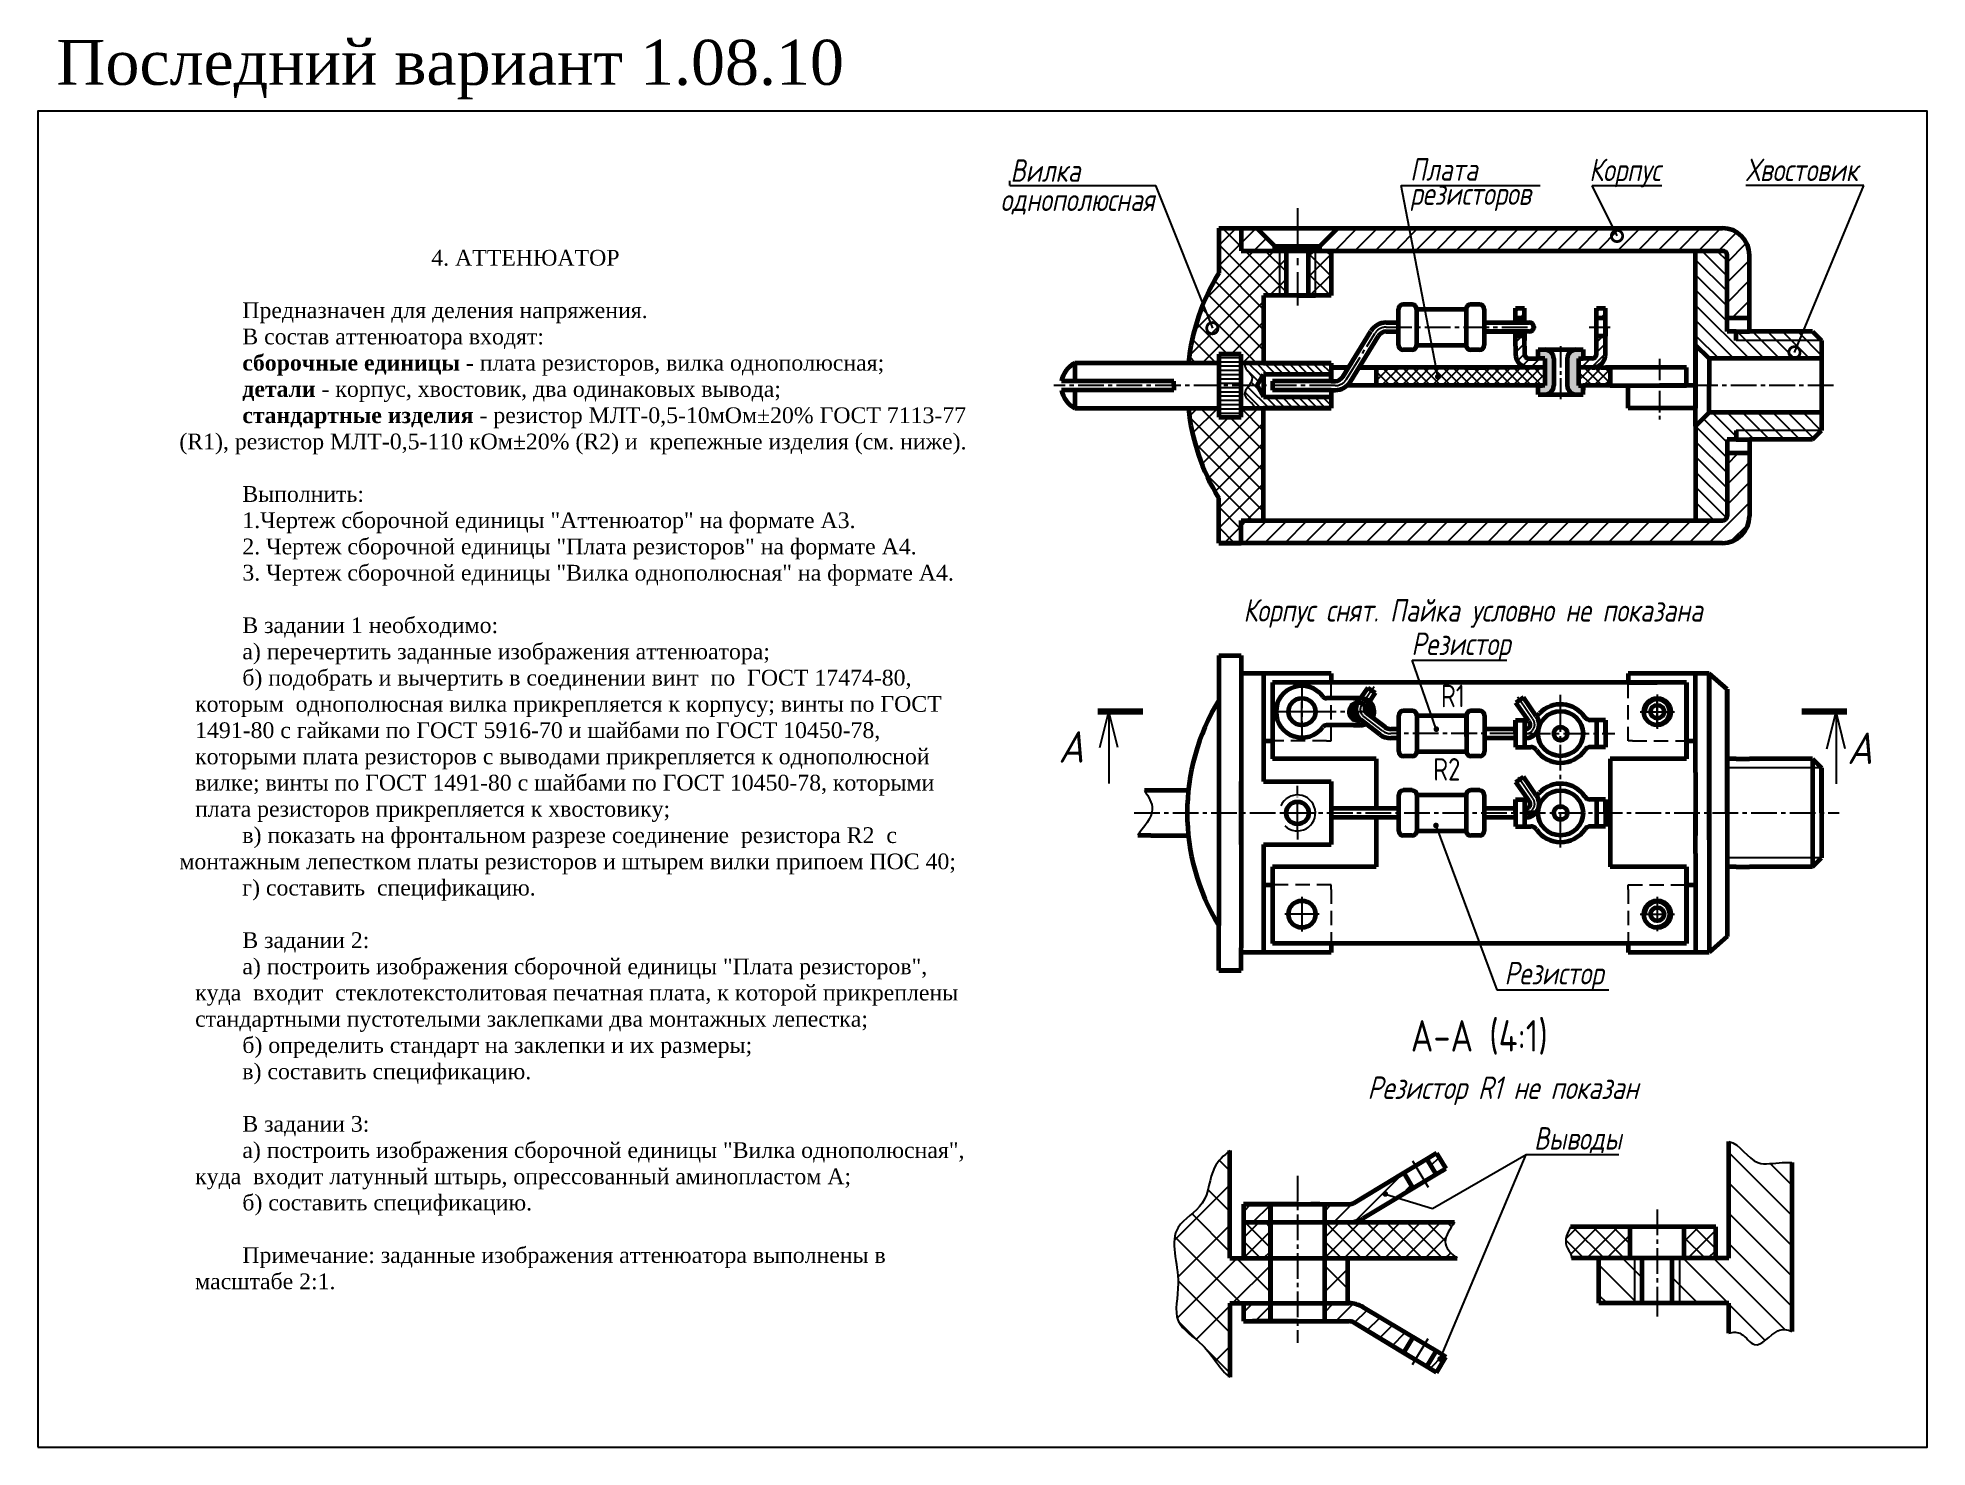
# Model space of a CAD drawing. Header units: millimetres. Extents: x 0 to 420, y 0 to 313.
import ezdxf

# ---------------------------------------------------------------- set-up
doc = ezdxf.new("R2010")
doc.units = ezdxf.units.MM
doc.header["$LTSCALE"] = 0.5
for name, pattern in [('ACAD_ISO10W100', [18, 12, -3, 0, -3]), ('CENTER2', [28.575, 19.05, -3.175, 3.175, -3.175]), ('DASHDOT', [1, 0.5, -0.25, 0, -0.25]), ('штриховая2', [9.525, 6.35, -3.175])]:
    doc.linetypes.add(name, pattern=pattern)
doc.layers.get('0').update_dxf_attribs({"linetype": 'CONTINUOUS', "lineweight": 60})
doc.styles.add('ESKD', font='wwcade.shx', dxfattribs={"width": 0.8, "oblique": 15})
doc.styles.get("Standard").update_dxf_attribs({"font": 'isocpeui.ttf', "width": 0.8})
doc.styles.add('стиль1', font='times.ttf')
doc.dimstyles.new('ESKD_standart', dxfattribs={"dimtxt": 5, "dimasz": 5, "dimexe": 2, "dimexo": 0, "dimgap": 1, "dimtad": 1, "dimtoh": 1, "dimdec": 0, "dimzin": 1, "dimdsep": 46, "dimtxsty": 'Standard', "dimcen": 3, "dimdle": 1.25, "dimadec": 0, "dimazin": 0, "dimtfac": 1, "dimtdec": 0, "dimtmove": 0, "dimatfit": 3, "dimldrblk": 'DOT', "dimfxl": 1, "dimtvp": 1.5, "dimtolj": 1, "dimtzin": 1, "dimarcsym": 0})
pattern_1 = [(45, (-16.3486, -142.184), (-2.245064, 2.245064), [])]
pattern_2 = [(45, (-4.5396, -4.3903), (-2.245064, 2.245064), [])]
pattern_3 = [(45, (-4, 8), (-2.245064, 2.245064), []), (135, (-4, 8), (-2.245064, -2.245064), [])]

# ---------------------------------------------------------------- blocks, each defined once
blk = doc.blocks.new('_DotSmall')
at = {"color": 0, "linetype": 'ByBlock', "const_width": 0.5}
blk.add_lwpolyline([(-0.0625, 0, 1), (0.0625, 0, 1)], format="xyb", close=True, dxfattribs=at)

msp = doc.modelspace()

# ---------------------------------------------------------------- hatches: boundary and pattern name
at = {"lineweight": -3}
h = msp.add_hatch(dxfattribs=at)
h.set_pattern_fill('ANSI37', style=0)
h.set_pattern_definition([(45, (-4.5396, -4.3903), (-2.245064, 2.245064), []), (135, (-4.5396, -4.3903), (-2.245064, -2.245064), [])])
h.paths.add_polyline_path([(276, 266), (267.5, 266), (267.5, 271), (262.5, 271), (262.5, 261, 0.048475), (258.46, 252.61), (261.01, 249.07, -0.932366), (261.22, 248.48, -1.072541), (261.01, 249.07), (258.46, 252.61, 0.062136), (255.76, 241), (262.5, 241), (262.5, 243), (267.5, 243), (267.5, 241), (272.5, 241), (272.5, 256), (276, 256)])
h.paths.add_polyline_path([(287.5, 266), (284, 266), (284, 256), (287.5, 256)])
h.paths.add_polyline_path([(284, 266), (282.5, 266), (282.5, 256), (284, 256)])
h.paths.add_polyline_path([(277.5, 266), (276, 266), (276, 256), (277.5, 256)])
h.paths.add_polyline_path([(272.5, 230), (272.5, 231), (267.5, 231), (267.5, 229), (262.5, 229), (262.5, 231), (255.76, 231, 0.110945), (262.5, 211), (262.5, 201), (267.5, 201), (267.5, 206), (272.5, 206)])
h = msp.add_hatch(dxfattribs=at)
h.set_pattern_fill('ANSI31', style=0)
h.set_pattern_definition(pattern_2)
h.paths.add_polyline_path([(374.5, 271), (350.2, 271), (350.91, 269.55, -1), (351.19, 268.99, -1), (350.91, 269.55), (350.2, 271), (288.99, 271), (285, 267), (285, 266), (287.5, 266), (374.5, 266, -0.414214), (375.5, 265), (375.5, 251), (380.5, 251), (380.5, 265, 0.414214)])
h.paths.add_polyline_path([(380.5, 207), (380.5, 221), (375.5, 221), (375.5, 207, -0.414214), (374.5, 206), (267.5, 206), (267.5, 201), (374.5, 201, 0.414214)])
h = msp.add_hatch(dxfattribs=at)
h.set_pattern_fill('ANSI31', style=0)
h.set_pattern_definition(pattern_2)
h.paths.add_polyline_path([(271, 271), (267.5, 271), (267.5, 266), (275, 266), (275, 267)])
h = msp.add_hatch(dxfattribs=at)
h.set_pattern_fill('ANSI31', scale=0.75, angle=90, style=0)
h.set_pattern_definition([(135, (167.5, 7), (-1.683798, -1.683798), [])])
h.paths.add_polyline_path([(375.5, 265, 0.414214), (374.5, 266), (368.5, 266), (368.5, 245), (371.5, 242), (396.5, 242), (396.5, 246), (377.5, 246), (377.5, 248), (375.5, 248)])
h.paths.add_polyline_path([(394.5, 248), (380.5, 248), (377.5, 248), (377.5, 246), (396.5, 246)], flags=17)
h.paths.add_polyline_path([(375.5, 224), (377.5, 224), (377.5, 226), (396.5, 226), (396.5, 230), (371.5, 230), (368.5, 227), (368.5, 206), (374.5, 206, 0.414214), (375.5, 207)])
h.paths.add_polyline_path([(396.5, 226), (377.5, 226), (377.5, 224), (380.5, 224), (394.5, 224)])
h = msp.add_hatch(dxfattribs=at)
h.set_pattern_fill('ANSI31', scale=0.5, style=0)
h.set_pattern_definition([(45, (-4.5396, -4.3903), (-1.122532, 1.122532), [])])
h.paths.add_polyline_path([(335, 242), (333.5, 242), (331.5, 242, -0.414214), (330.5, 243), (330.5, 244.74), (330.5, 247), (328.5, 247), (328.5, 244.74), (328.5, 243, 0.414214), (331.5, 240), (335, 240)])
h.paths.add_polyline_path([(330.5, 253.25), (328.5, 253.25), (328.5, 251), (330.5, 251)])
h.paths.add_polyline_path([(348.5, 253.25), (346.5, 253.25), (346.5, 251), (348.5, 251)])
h.paths.add_polyline_path([(348.5, 243), (348.5, 244.74), (348.5, 247), (346.5, 247), (346.5, 244.74), (346.5, 243, -0.414214), (345.5, 242), (343.5, 242), (342.5, 242), (342.5, 240), (345.5, 240, 0.414214)])
h = msp.add_hatch(color=7)
h.paths.add_polyline_path([(342.5, 242), (343.5, 242), (343.5, 244), (342, 244, 0.414214), (340, 242), (340, 236, 0.414214), (342, 234), (343.5, 234), (343.5, 236), (342.5, 236)])
h.paths.add_polyline_path([(337, 242, 0.414214), (335, 244), (333.5, 244), (333.5, 242), (335, 242), (335, 236), (333.5, 236), (333.5, 234), (335, 234, 0.414214), (337, 236)])
h = msp.add_hatch(dxfattribs=at)
h.set_pattern_fill('LINE', scale=0.3, angle=180, style=0)
h.set_pattern_definition([(180, (167.5, 7), (-1e-16, -0.9525), [])])
h.paths.add_polyline_path([(267.5, 243), (262.5, 243), (262.5, 236), (267.5, 236)])
h.paths.add_polyline_path([(267.5, 236), (262.5, 236), (262.5, 229), (267.5, 229)])
h = msp.add_hatch(dxfattribs=at)
h.set_pattern_fill('ANSI31', scale=0.4, angle=90, style=0)
edge = h.paths.add_edge_path()
edge.add_line((287.5, 241), (268.34, 241))
edge.add_spline(control_points=[(268.34, 241), (268.29, 240.71), (268.32, 239.58), (270.57, 238.08), (269.62, 236.58), (269.22, 236)], knot_values=[4.290599, 4.290599, 4.290599, 4.290599, 5.261375, 8.137886, 9.987465, 9.987465, 9.987465, 9.987465], degree=3, periodic=0)
edge.add_line((269.22, 236), (271.04, 236))
edge.add_line((271.04, 236), (272.5, 238.5))
edge.add_line((272.5, 238.5), (287.5, 238.5))
edge.add_line((287.5, 238.5), (287.5, 239))
edge.add_line((287.5, 239), (287.5, 241))
edge = h.paths.add_edge_path()
edge.add_line((287.5, 233.5), (272.5, 233.5))
edge.add_line((272.5, 233.5), (271.04, 236))
edge.add_line((271.04, 236), (269.22, 236))
edge.add_spline(control_points=[(269.22, 236), (268.73, 235.3), (267.45, 233.68), (269.99, 232.3), (270.45, 231.24), (270.5, 231)], knot_values=[9.987465, 9.987465, 9.987465, 9.987465, 12.205502, 15.205008, 16.049261, 16.049261, 16.049261, 16.049261], degree=3, periodic=0)
edge.add_line((270.5, 231), (287.5, 231))
edge.add_line((287.5, 231), (287.5, 233.5))
h = msp.add_hatch(dxfattribs=at)
h.set_pattern_fill('ANSI37', scale=0.5, style=0)
h.set_pattern_definition([(45, (-4.5396, -4.3903), (-1.122532, 1.122532), []), (135, (-4.5396, -4.3903), (-1.122532, -1.122532), [])])
h.paths.add_polyline_path([(349.5, 240), (347.5, 240), (342.5, 240), (342.5, 236), (343.5, 236), (349.5, 236)])
h.paths.add_polyline_path([(335, 240), (297.5, 240), (297.5, 236), (333.5, 236), (335, 236)])
h = msp.add_hatch(dxfattribs=at)
h.set_pattern_fill('ANSI31', scale=1.5, angle=90, style=0)
h.set_pattern_definition([(135, (-14.3937, -143.606), (-3.367596, -3.367596), [])])
edge = h.paths.add_edge_path()
edge.add_spline(control_points=[(389.93, 63.3), (389.82, 63.29), (389.11, 63.23), (386.58, 63.42), (381.09, 61.87), (378.42, 67.46), (375.93, 67.94)], knot_values=[15.485148, 15.485148, 15.485148, 15.485148, 15.855797, 17.658599, 23.067009, 31.00489, 31.00489, 31.00489, 31.00489], degree=3, periodic=0)
edge.add_line((375.93, 67.94), (375.93, 67.35))
edge.add_line((375.93, 67.35), (375.93, 42))
edge.add_line((375.93, 42), (365, 42))
edge.add_line((365, 42), (365, 32))
edge.add_line((365, 32), (375.93, 32))
edge.add_line((375.93, 32), (375.93, 25.34))
edge.add_spline(control_points=[(375.93, 25.34), (376.91, 25.64), (379.01, 25.69), (382.04, 20.73), (386.05, 26.54), (388.89, 26.21), (389.93, 25.71)], knot_values=[3.268915, 3.268915, 3.268915, 3.268915, 6.251101, 10.011531, 16.013588, 19.551084, 19.551084, 19.551084, 19.551084], degree=3, periodic=0)
edge.add_line((389.93, 25.71), (389.93, 63.3))
h.paths.add_polyline_path([(355, 42), (347, 42), (347, 32), (355, 32)])
h.paths.add_polyline_path([(363.33, 42), (363.33, 32), (365, 32), (365, 42)])
h.paths.add_polyline_path([(356.67, 32), (356.67, 42), (355, 42), (355, 32)])
h = msp.add_hatch(dxfattribs=at)
h.set_pattern_fill('ANSI37', scale=2, style=0)
h.set_pattern_definition([(45, (-16.3486, -142.184), (-4.49013, 4.49013), []), (135, (-16.3486, -142.184), (-4.49013, -4.49013), [])])
edge = h.paths.add_edge_path()
edge.add_line((274, 42), (265, 42))
edge.add_line((265, 42), (265, 65.95))
edge.add_spline(control_points=[(265, 65.95), (263.61, 64.85), (260.29, 61.74), (260.48, 53.65), (250.23, 48.57), (254.91, 37.86), (251.65, 27.53), (259.9, 23.03), (262.79, 17.22), (265, 15.56)], knot_values=[1.768908, 1.768908, 1.768908, 1.768908, 6.896155, 15.315993, 22.884097, 35.36412, 43.685478, 51.336735, 60.304898, 60.304898, 60.304898, 60.304898], degree=3, periodic=0)
edge.add_line((265, 15.56), (265, 32))
edge.add_line((265, 32), (274, 32))
edge.add_line((274, 32), (274, 42))
h.paths.add_polyline_path([(291.15, 42), (286, 42), (286, 32), (291.15, 32)])
h = msp.add_hatch(dxfattribs=at)
h.set_pattern_fill('ANSI31', style=0)
h.set_pattern_definition(pattern_1)
h.paths.add_polyline_path([(310.94, 65.36), (308.8, 64.07), (310.86, 60.64), (312.15, 61.42), (313, 61.93)])
h.paths.add_polyline_path([(303.65, 60.98), (292.51, 54.29, -0.136123), (291.48, 54), (286, 54), (286, 50), (291.48, 50, 0.136123), (294.57, 50.86), (305.71, 57.55)])
h.paths.add_polyline_path([(274, 54), (268, 54), (268, 50), (274, 50)])
h.paths.add_polyline_path([(274, 32), (268, 32), (268, 28), (274, 28)])
h.paths.add_polyline_path([(294.57, 31.14, 0.136123), (291.48, 32), (286, 32), (286, 28), (291.48, 28, -0.136123), (292.51, 27.71), (302.8, 21.53), (303.65, 21.02), (305.71, 24.45)])
h = msp.add_hatch(dxfattribs=at)
h.set_pattern_fill('ANSI37', style=0)
h.set_pattern_definition(pattern_3)
h.paths.add_polyline_path([(274, 50), (268, 50), (268, 42), (274, 42)])
edge = h.paths.add_edge_path()
edge.add_spline(control_points=[(315.5, 42), (314.04, 43.12), (311.69, 45.62), (314.01, 48.58), (314.91, 50)], knot_values=[6.854544, 6.854544, 6.854544, 6.854544, 11.176321, 15.689846, 15.689846, 15.689846, 15.689846], degree=3, periodic=0)
edge.add_line((314.91, 50), (291.15, 50))
edge.add_line((291.15, 50), (286, 50))
edge.add_line((286, 50), (286, 42))
edge.add_line((286, 42), (315, 42))
edge.add_line((315, 42), (315.5, 42))
h = msp.add_hatch(dxfattribs=at)
h.set_pattern_fill('ANSI37', style=0)
h.set_pattern_definition(pattern_3)
edge = h.paths.add_edge_path()
edge.add_line((354, 49), (340.71, 49))
edge.add_spline(control_points=[(340.71, 49), (340.42, 48.35), (339.63, 46.98), (339.52, 44.69), (340.83, 43.18), (340.95, 42.28), (340.93, 42)], knot_values=[5.507601, 5.507601, 5.507601, 5.507601, 7.617364, 9.888889, 12.009767, 12.981776, 12.981776, 12.981776, 12.981776], degree=3, periodic=0)
edge.add_line((340.93, 42), (354, 42))
edge.add_line((354, 42), (354, 49))
h.paths.add_polyline_path([(373, 49), (366, 49), (366, 42), (373, 42)])
h = msp.add_hatch(dxfattribs=at)
h.set_pattern_fill('ANSI31', style=0)
h.set_pattern_definition(pattern_1)
h.paths.add_polyline_path([(313, 20.07), (312.15, 20.58), (310.86, 21.36), (308.8, 17.93), (310.94, 16.64)])

# ---------------------------------------------------------------- linework, layer by layer
at = {"color": 7, "lineweight": -3}
for p, q in [((216.05, 280.5), (216.05, 281.5)), ((216.05, 280.5), (248.5, 280.5)), ((261.22, 248.77), (248.5, 280.5)), ((351.05, 269.27), (345.51, 280.5)), ((345.51, 280.5), (361, 280.5)), ((405.93, 280.5), (379.7, 280.5)), ((390.49, 243.4), (405.93, 280.5)), ((276, 265.99), (276, 256)), ((284, 256), (284, 266)), ((396.5, 246), (377.5, 246)), ((396.5, 226), (377.5, 226)), ((296.46, 168.26), (297.04, 169.1)), ((236.08, 155.52), (238.08, 163.52)), ((238.08, 163.52), (238.08, 147.52)), ((238.08, 163.52), (238.08, 155.52)), ((240.08, 155.52), (238.08, 163.52)), ((397.69, 155.25), (399.73, 163.5)), ((399.73, 163.5), (399.73, 147.5)), ((401.78, 155.25), (399.73, 163.5)), ((396.5, 151), (375.5, 151)), ((396.5, 131), (375.5, 131)), ((305.6, 63.63), (309.05, 57.84)), ((330.84, 65.09), (351.44, 65.09)), ((355, 32), (355, 42)), ((365, 32), (365, 42)), ((360, 31), (360, 29.07)), ((305.6, 18.37), (309.05, 24.16))]:
    msp.add_line(p, q, dxfattribs=at)
at = {"color": 7, "linetype": 'CENTER2', "lineweight": -3}
for p, q in [((280, 275.48), (280, 253.82)), ((329.42, 166.07), (328.93, 166.77)), ((332.26, 161.96), (329.42, 166.07)), ((338.5, 166.04), (338.5, 167.23)), ((360, 167.32), (360, 159.68)), ((360, 160), (360, 165.88)), ((356.18, 163.5), (363.82, 163.5)), ((354.5, 157), (353.5, 157)), ((281, 122.32), (281, 114.68)), ((284.82, 118.5), (277.18, 118.5))]:
    msp.add_line(p, q, dxfattribs=at)
at = {"color": 7, "lineweight": 60}
for p, q in [((262.5, 271), (374.5, 271)), ((262.5, 271), (262.5, 261)), ((262.5, 271), (267.5, 271)), ((267.5, 271), (267.5, 266)), ((271, 271), (275, 267)), ((280, 271), (287, 271)), ((288.99, 271), (285, 267)), ((287, 271), (288, 271)), ((267.5, 266), (276, 266)), ((267.5, 266), (276, 266)), ((267.5, 266), (284, 266)), ((275, 266), (275, 267)), ((275, 267), (285, 267)), ((275.99, 266), (276, 265.99)), ((277.5, 266), (277.5, 256)), ((282.5, 256), (282.5, 266)), ((284, 266), (374.5, 266)), ((284, 266), (287.5, 266)), ((284, 266), (287.5, 266)), ((285, 266), (285, 267)), ((287.5, 266), (287.5, 256)), ((287.5, 266), (287.5, 256)), ((368.5, 245), (368.5, 266)), ((375.5, 248), (375.5, 265)), ((380.5, 248), (380.5, 265)), ((287.5, 256), (272.5, 256)), ((272.5, 256), (272.5, 241)), ((287.5, 256), (280, 256)), ((280, 256), (282.5, 256)), ((280, 253.82), (280, 253.82)), ((282.5, 256), (284, 256)), ((302.5, 244.97), (302.5, 253.03)), ((305.5, 254.03), (303.5, 254.03)), ((306.5, 253.03), (306.5, 244.97)), ((306.5, 253), (317.5, 253)), ((317.5, 253.03), (317.5, 244.97)), ((320.5, 254.03), (318.5, 254.03)), ((321.5, 253.03), (321.5, 244.97)), ((328.5, 253.25), (330.5, 253.25)), ((328.5, 250), (328.5, 253.25)), ((328.5, 250.01), (328.5, 253.01)), ((330.5, 250.01), (330.5, 253.25)), ((346.5, 244.74), (346.5, 253.25)), ((346.5, 253.25), (348.5, 253.25)), ((348.5, 244.74), (348.5, 253.25)), ((290.09, 237.95), (296.33, 248.1)), ((299.74, 250), (302.5, 250)), ((299.74, 248), (302.5, 248)), ((321.5, 250), (328.5, 250)), ((328.5, 248.01), (321.5, 248.01)), ((328.5, 248), (321.5, 248)), ((321.5, 248), (328.18, 248)), ((330.5, 251), (328.5, 251)), ((328.5, 250.01), (330.5, 250.01)), ((328.5, 244.74), (328.5, 248.01)), ((330.5, 248.01), (328.5, 248.01)), ((330.5, 250.01), (330.5, 251)), ((330.5, 250.01), (331.56, 250.01)), ((330.5, 244.74), (330.5, 248.01)), ((331.56, 248.01), (330.5, 248.01)), ((330.5, 248.01), (330.5, 246.01)), ((330.5, 248.01), (330.5, 247)), ((348.5, 251), (346.5, 251)), ((348.5, 249), (348.5, 251)), ((348.5, 249), (348.5, 247)), ((380.5, 251), (375.5, 251)), ((377.5, 248), (375.5, 248)), ((377.5, 246), (377.5, 248)), ((377.5, 248), (380.5, 248)), ((380.5, 248), (380.5, 251)), ((394.5, 248), (380.5, 248)), ((394.5, 248), (396.5, 246)), ((291.79, 236.9), (298.03, 247.05)), ((305.5, 243.97), (303.5, 243.97)), ((306.5, 245), (317.5, 245)), ((320.5, 243.97), (318.5, 243.97)), ((330.5, 247), (328.5, 247)), ((328.5, 244.74), (328.5, 243)), ((330.5, 244.74), (330.5, 243)), ((333.5, 244), (335, 244)), ((333.5, 242), (333.5, 244)), ((333.5, 244), (343.5, 244)), ((343.5, 244), (343.5, 242)), ((348.5, 247), (346.5, 247)), ((346.5, 243), (346.5, 244.74)), ((348.5, 243), (348.5, 244.74)), ((368.5, 236), (368.5, 246.87)), ((371.5, 242), (368.5, 245)), ((368.5, 245), (368.5, 236)), ((396.5, 246), (396.5, 226)), ((230.5, 241), (230.5, 237)), ((262.5, 241), (230.5, 241)), ((267.5, 243), (262.5, 243)), ((262.5, 243), (262.5, 229)), ((267.5, 236), (267.5, 243)), ((287.5, 241), (267.5, 241)), ((272.5, 241), (287.5, 241)), ((287.5, 241), (287.5, 237)), ((287.5, 240), (291.35, 240)), ((287.5, 240), (291.35, 240)), ((291.35, 240), (287.5, 240)), ((335, 240), (293.69, 240)), ((293.69, 240), (297.5, 240)), ((297.5, 240), (302.5, 240)), ((302.5, 240), (297.5, 240)), ((297.5, 240), (297.5, 236)), ((317.5, 240), (321.5, 240)), ((331.5, 242), (333.5, 242)), ((335, 242), (333.5, 242)), ((335, 242), (335, 236)), ((337, 242), (337, 236)), ((340, 242), (340, 236)), ((342.5, 242), (342.5, 236)), ((342.5, 242), (343.5, 242)), ((347.5, 240), (342.5, 240)), ((345.5, 242), (343.5, 242)), ((347.5, 240), (349.5, 240)), ((349.5, 240), (348.5, 240)), ((366.5, 240), (349.5, 240)), ((349.5, 240), (349.5, 236)), ((366.5, 236), (366.5, 240)), ((396.5, 242), (371.5, 242)), ((371.5, 242), (371.5, 236)), ((371.5, 242), (371.5, 242)), ((252.5, 237), (227.59, 237)), ((252.5, 236), (252.5, 237)), ((252.5, 236), (252.5, 235)), ((267.5, 229), (267.5, 236)), ((271.04, 236), (272.5, 238.5)), ((271.04, 236), (272.5, 233.5)), ((287.5, 238.5), (272.5, 238.5)), ((272.5, 238.5), (272.5, 233.5)), ((287.5, 237), (274.5, 237)), ((274.5, 237), (274.5, 235)), ((287.5, 237), (287.5, 239)), ((287.5, 237), (287.5, 238.5)), ((287.5, 237), (287.5, 238)), ((287.5, 237), (288.38, 237)), ((287.5, 237), (288.38, 237)), ((291.79, 236), (291.03, 236)), ((333.5, 236), (291.79, 236)), ((291.79, 236), (291.79, 236)), ((333.5, 236), (334.5, 236)), ((333.5, 234), (333.5, 236)), ((335, 236), (333.5, 236)), ((342.5, 236), (343.5, 236)), ((342.5, 236), (343.5, 236)), ((349.5, 236), (343.5, 236)), ((343.5, 236), (343.5, 235)), ((343.5, 234), (343.5, 236)), ((349.5, 236), (353.5, 236)), ((353.5, 231), (353.5, 236)), ((353.5, 236), (366.5, 236)), ((368.5, 236), (360.5, 236)), ((368.5, 236), (366.5, 236)), ((368.5, 227), (368.5, 236)), ((368.5, 236), (368.5, 231)), ((371.5, 230), (371.5, 236)), ((252.5, 235), (227.59, 235)), ((230.5, 235), (230.5, 231)), ((230.5, 231), (262.5, 231)), ((267.5, 231), (287.5, 231)), ((272.5, 233.5), (287.5, 233.5)), ((272.5, 230), (272.5, 231)), ((287.5, 231), (272.5, 231)), ((287.5, 235), (274.5, 235)), ((287.5, 235), (287.5, 231)), ((287.5, 235), (288.38, 235)), ((333.5, 235), (333.5, 235)), ((333.5, 234), (343.5, 234)), ((343.5, 235), (343.5, 235)), ((368.5, 231), (353.5, 231)), ((262.5, 229), (267.5, 229)), ((272.5, 206), (272.5, 230)), ((371.5, 230), (368.5, 227)), ((368.5, 227), (368.5, 206)), ((396.5, 230), (371.5, 230)), ((371.5, 230), (371.5, 230)), ((375.5, 224), (375.5, 207)), ((377.5, 224), (375.5, 224)), ((377.5, 226), (377.5, 224)), ((377.5, 224), (380.5, 224)), ((380.5, 224), (380.5, 221)), ((380.5, 224), (380.5, 207)), ((394.5, 224), (380.5, 224)), ((394.5, 224), (396.5, 226)), ((380.5, 221), (375.5, 221)), ((262.5, 201), (262.5, 211)), ((267.5, 201), (267.5, 206)), ((267.5, 206), (272.5, 206)), ((267.5, 206), (374.5, 206)), ((374.5, 201), (262.5, 201)), ((262.5, 201), (267.5, 201)), ((262.5, 176), (267.5, 176)), ((262.5, 176), (262.5, 166)), ((267.5, 176), (267.5, 171)), ((287.5, 172), (267.5, 172)), ((267.5, 171), (267.5, 111)), ((272.5, 172), (272.5, 148)), ((366.5, 170), (274.5, 170)), ((274.5, 170), (274.5, 153)), ((274.5, 170), (274.5, 164)), ((287.5, 172), (287.5, 170)), ((295.64, 168.82), (294.05, 166.5)), ((295.64, 168.82), (297.29, 167.69)), ((354.5, 172), (353.5, 172)), ((353.5, 172), (353.5, 170)), ((353.5, 170), (360, 170)), ((371.5, 172), (354.5, 172)), ((368.5, 172), (354.5, 172)), ((354.5, 172), (354.5, 172)), ((366.5, 170), (366.5, 153)), ((366.5, 153), (366.5, 170)), ((368.5, 171), (368.5, 172)), ((368.5, 150), (368.5, 171)), ((371.5, 147), (371.5, 172)), ((371.5, 141), (371.5, 172)), ((371.5, 172), (371.5, 110)), ((375.5, 168.5), (371.5, 172)), ((375.5, 153), (375.5, 168.5)), ((375.5, 141), (375.5, 168.5)), ((375.5, 168.5), (375.5, 113.5)), ((262.5, 166), (262.5, 116)), ((294.07, 166.5), (286.44, 166.5)), ((292.5, 166.5), (293.5, 166.5)), ((295.17, 164.6), (295.15, 164.58)), ((297.29, 167.69), (295.99, 165.8)), ((330.24, 166.64), (328.59, 165.5)), ((331.44, 161.39), (328.59, 165.5)), ((333.08, 162.53), (330.24, 166.64)), ((292.5, 160.5), (286.44, 160.5)), ((292.5, 160.5), (293.5, 160.5)), ((298.31, 158.46), (294.16, 161.63)), ((299.52, 160.05), (295.37, 163.22)), ((302.56, 159.64), (300.74, 159.64)), ((302.56, 154.63), (302.56, 162.69)), ((305.56, 163.69), (303.56, 163.69)), ((305.56, 163.69), (303.56, 163.69)), ((306.56, 162.69), (306.56, 154.63)), ((306.56, 162.64), (317.56, 162.64)), ((317.56, 162.99), (317.56, 162.99)), ((317.56, 157.99), (317.56, 162.69)), ((317.56, 162.69), (317.56, 154.63)), ((320.56, 163.69), (318.56, 163.69)), ((320.56, 163.69), (318.56, 163.69)), ((328.5, 159.64), (321.5, 159.64)), ((321.56, 162.69), (321.56, 154.63)), ((328.5, 161.64), (328.5, 155.64)), ((328.5, 158.64), (328.5, 161.64)), ((328.5, 161.64), (331.27, 161.64)), ((328.5, 158.64), (328.5, 160.14)), ((328.5, 158.64), (328.5, 159.64)), ((328.5, 159.64), (328.5, 158.64)), ((330.5, 161.65), (330.5, 155.63)), ((330.67, 159.64), (330.5, 159.64)), ((331.44, 161.39), (331.53, 161.27)), ((348.5, 161.64), (345.11, 161.64)), ((346.5, 161.65), (346.5, 155.63)), ((348.5, 161.64), (348.5, 155.64)), ((348.5, 158.64), (348.5, 161.64)), ((272.5, 157), (274.5, 157)), ((302.56, 157.64), (300.74, 157.64)), ((328.5, 157.64), (321.5, 157.64)), ((328.5, 158.64), (328.5, 155.64)), ((328.5, 155.64), (331.89, 155.64)), ((330.5, 157.64), (330.75, 157.64)), ((348.5, 155.64), (345.11, 155.64)), ((348.5, 158.64), (348.5, 155.64)), ((366.5, 157), (368.5, 157)), ((297.5, 153), (274.5, 153)), ((297.5, 153), (297.5, 142)), ((305.56, 153.63), (303.56, 153.63)), ((306.56, 154.64), (317.56, 154.64)), ((320.56, 153.63), (318.56, 153.63)), ((338.5, 152.14), (338.5, 152.14)), ((349.5, 153), (349.5, 129)), ((366.5, 153), (349.5, 153)), ((377.5, 153), (375.5, 153)), ((375.5, 153), (375.5, 129)), ((377.5, 153), (380.5, 153)), ((394.5, 153), (380.5, 153)), ((394.5, 153), (396.5, 151)), ((394.5, 153), (394.5, 129)), ((262.5, 148), (262.5, 134)), ((267.5, 141), (267.5, 148)), ((272.5, 148), (287.5, 148)), ((287.5, 148), (287.5, 134)), ((328.59, 147.86), (330.24, 149)), ((331.44, 143.75), (328.59, 147.86)), ((333.08, 144.89), (330.24, 149)), ((368.5, 150), (368.5, 141)), ((371.5, 147), (371.5, 141)), ((371.5, 147), (371.5, 147)), ((396.5, 151), (396.5, 131)), ((396.5, 141), (396.5, 151)), ((247.4, 146), (246.01, 146)), ((255.76, 146), (247.4, 146)), ((302.52, 136.97), (302.52, 145.03)), ((305.52, 146.03), (303.52, 146.03)), ((306.52, 145.03), (306.52, 136.97)), ((306.52, 145), (317.52, 145)), ((317.52, 145.03), (317.52, 136.97)), ((320.52, 146.03), (318.52, 146.03)), ((321.52, 145.03), (321.52, 136.97)), ((328.5, 144), (328.5, 138)), ((328.5, 144), (331.27, 144)), ((328.5, 141), (328.5, 144)), ((330.5, 144.01), (330.5, 137.99)), ((331.53, 143.63), (331.44, 143.75)), ((348.5, 144), (345.11, 144)), ((346.5, 144.01), (346.5, 137.99)), ((348.5, 141), (348.5, 144)), ((348.5, 144), (348.5, 138)), ((267.5, 134), (267.5, 141)), ((302.56, 142), (287.5, 142)), ((302.56, 140), (287.5, 140)), ((297.5, 140), (297.5, 129)), ((328.5, 142), (321.5, 142)), ((328.5, 140), (321.5, 140)), ((328.5, 141), (328.5, 142.5)), ((328.5, 141), (328.5, 142)), ((328.5, 141), (328.5, 138)), ((330.67, 142), (330.5, 142)), ((330.5, 140), (330.75, 140)), ((330.75, 142), (330.75, 142)), ((348.5, 141), (348.5, 138)), ((368.5, 132), (368.5, 141)), ((368.5, 141), (368.5, 136)), ((371.5, 135), (371.5, 141)), ((396.5, 141), (396.5, 135)), ((396.5, 141), (396.5, 131)), ((247.4, 136), (244.5, 136)), ((247.4, 136), (255.76, 136)), ((305.52, 135.97), (303.52, 135.97)), ((306.52, 137), (317.52, 137)), ((320.52, 135.97), (318.52, 135.97)), ((328.5, 138), (331.89, 138)), ((348.5, 138), (345.11, 138)), ((371.5, 135), (371.5, 135)), ((371.5, 135), (371.5, 110)), ((272.5, 134), (287.5, 134)), ((272.5, 134), (272.5, 110)), ((368.5, 132), (368.5, 111)), ((394.5, 129), (396.5, 131)), ((297.5, 129), (274.5, 129)), ((274.5, 129), (274.5, 112)), ((366.5, 129), (349.5, 129)), ((366.5, 129), (366.5, 112)), ((366.5, 112), (366.5, 129)), ((375.5, 129), (375.5, 113.5)), ((377.5, 129), (375.5, 129)), ((375.5, 129), (375.5, 113.5)), ((377.5, 129), (380.5, 129)), ((394.5, 129), (380.5, 129)), ((272.5, 125), (274.5, 125)), ((366.5, 125), (368.5, 125)), ((262.5, 106), (262.5, 116)), ((375.5, 113.5), (371.5, 110)), ((267.5, 106), (267.5, 111)), ((287.5, 110), (267.5, 110)), ((366.5, 112), (274.5, 112)), ((287.5, 110), (280, 110)), ((287.5, 112), (287.5, 110)), ((353.5, 112), (353.5, 110)), ((371.5, 110), (353.5, 110)), ((371.5, 110), (354.5, 110)), ((368.5, 110), (354.5, 110)), ((354.5, 110), (354.5, 110)), ((366.5, 112), (360, 112)), ((368.5, 111), (368.5, 110)), ((368.5, 111), (368.5, 110)), ((262.5, 106), (267.5, 106)), ((267.5, 106), (262.5, 106)), ((267.5, 106), (262.5, 106)), ((375.93, 67.35), (375.93, 67.94)), ((375.93, 42), (375.93, 67.35)), ((265, 42), (265, 65.95)), ((310.94, 65.36), (292.51, 54.29)), ((305.36, 62.03), (307.94, 63.57)), ((308.8, 64.07), (310.86, 60.64)), ((310.94, 65.36), (313, 61.93)), ((389.93, 63.3), (389.93, 25.71)), ((292.51, 54.29), (302.8, 60.47)), ((312.15, 61.42), (294.57, 50.86)), ((302.8, 60.47), (305.36, 62.03)), ((303.65, 60.98), (305.71, 57.55)), ((312.15, 61.42), (313, 61.93)), ((312.15, 61.42), (313, 61.93)), ((268, 54), (291.15, 54)), ((280, 54), (268, 54)), ((268, 54), (268, 42)), ((268, 54), (291.48, 54)), ((280, 54), (274, 54)), ((274, 54), (274, 28)), ((274, 28), (274, 54)), ((275, 54), (277, 54)), ((280, 54), (286, 54)), ((280, 54), (291.48, 54)), ((280, 54), (289, 54)), ((286, 54), (286, 28)), ((268, 50), (291.48, 50)), ((291.15, 50), (314.91, 50)), ((373, 49), (340.71, 49)), ((341, 49), (340.71, 49)), ((354, 42), (354, 49)), ((366, 42), (366, 49)), ((373, 42), (373, 49)), ((265, 42), (315, 42)), ((286, 42), (293, 42)), ((291.15, 42), (291.15, 32)), ((315, 42), (315.5, 42)), ((375.93, 42), (340.93, 42)), ((347, 32), (347, 42)), ((356.67, 32), (356.67, 42)), ((363.33, 32), (363.33, 42)), ((265, 32), (265, 15.56)), ((265, 32), (291.48, 32)), ((268, 32), (268, 28)), ((312.15, 20.58), (294.57, 31.14)), ((375.93, 32), (347, 32)), ((375.93, 25.34), (375.93, 32)), ((268, 28), (291.48, 28)), ((280, 28), (273.6, 28)), ((310.94, 16.64), (292.51, 27.71)), ((292.51, 27.71), (302.8, 21.53)), ((302.8, 21.53), (305.36, 19.97)), ((303.65, 21.02), (305.71, 24.45)), ((308.8, 17.93), (310.86, 21.36)), ((305.36, 19.97), (307.94, 18.43)), ((310.94, 16.64), (313, 20.07)), ((312.15, 20.58), (313, 20.07)), ((312.15, 20.58), (313, 20.07))]:
    msp.add_line(p, q, dxfattribs=at)
at = {"color": 7, "linetype": 'CENTER2', "lineweight": -3, "ltscale": 0.6}
for p, q in [((299.74, 249), (333.46, 249)), ((290.94, 237.43), (297.18, 247.57)), ((288.38, 236), (225.83, 236)), ((399.19, 236), (368.5, 236)), ((281, 170), (281, 157)), ((281, 160), (281, 165.88)), ((338.5, 133.29), (338.5, 166.04)), ((297.22, 163.5), (275, 163.5)), ((284.82, 163.5), (277.18, 163.5)), ((328.5, 158.64), (300.74, 158.64)), ((330.58, 158.65), (350.55, 158.65)), ((280, 145), (280, 147.04)), ((243.71, 141), (400.42, 141)), ((360, 122.32), (360, 114.68)), ((356.18, 118.5), (363.82, 118.5)), ((280, 60.32), (280, 23.7)), ((360, 52.82), (360, 31)), ((280, 23.7), (280, 23.19))]:
    msp.add_line(p, q, dxfattribs=at)
at = {"color": 7, "linetype": 'ACAD_ISO10W100', "lineweight": -3}
for p, q in [((344.88, 249), (349.55, 249)), ((296.46, 168.26), (294.99, 166.11)), ((298.92, 159.25), (294.76, 162.42)), ((329.42, 148.43), (329.11, 148.87)), ((332.26, 144.32), (329.42, 148.43)), ((280, 137), (280, 145)), ((280, 137), (280, 135.08))]:
    msp.add_line(p, q, dxfattribs=at)
at = {"color": 7, "linetype": 'CENTER2', "lineweight": -3, "ltscale": 0.5}
for p, q in [((338.5, 244.78), (338.5, 233.02)), ((360.5, 241.95), (360.5, 228.3))]:
    msp.add_line(p, q, dxfattribs=at)
at = {"color": 7, "linetype": 'штриховая2', "lineweight": -3}
for p, q in [((287.5, 157), (287.5, 170)), ((353.5, 157), (353.5, 170)), ((286.5, 157), (274.5, 157)), ((286.5, 157), (287.5, 157)), ((354.5, 157), (366.5, 157)), ((287.5, 125), (274.5, 125)), ((287.5, 124), (287.5, 110)), ((353.5, 125), (368.5, 125)), ((353.5, 124), (353.5, 110))]:
    msp.add_line(p, q, dxfattribs=at)
at = {"color": 7, "lineweight": 100}
for p, q in [((235.65, 163.52), (245.65, 163.52)), ((402.16, 163.52), (392.16, 163.52))]:
    msp.add_line(p, q, dxfattribs=at)
at = {"color": 7, "linetype": 'ACAD_ISO10W100', "lineweight": 60}
msp.add_line((333.5, 141), (330.75, 141), dxfattribs=at)
at = {"color": 7, "linetype": 'DASHDOT', "lineweight": -3}
for p, q in [((287.5, 124), (287.5, 125)), ((353.5, 124), (353.5, 125))]:
    msp.add_line(p, q, dxfattribs=at)
at = {"color": 7, "linetype": 'ByBlock', "lineweight": 60}
for p, q in [((275, 54), (278, 54)), ((275, 54), (278, 54)), ((275, 54), (275, 54)), ((275, 54), (277, 54)), ((285, 54), (283, 54)), ((280, 28), (270, 28))]:
    msp.add_line(p, q, dxfattribs=at)
at = {"color": 7}
msp.add_line((0, 0), (0, 0), dxfattribs=at)
at = {"color": 7, "lineweight": -3}
msp.add_lwpolyline([(0, 0), (420, 0), (420, 297), (0, 297)], close=True, dxfattribs=at)
at = {"color": 7, "lineweight": 60}
for centre, radius in [((281, 163.5), 3), ((360, 163.5), 3), ((360, 163.5), 1.5), ((338.5, 158.64), 5), ((338.5, 158.64), 1.5), ((280, 141), 2.5), ((338.5, 141), 5), ((338.5, 141), 1.5), ((281, 118.5), 3), ((360, 118.5), 3), ((360, 118.5), 1.5)]:
    msp.add_circle(centre, radius, dxfattribs=at)
for centre, radius, start, end in [((374.5, 265), 6, 0, 90), ((374.5, 265), 1, 0, 90), ((303.64, 236), 48.14, 148.7155, 174.0386), ((303.5, 253.03), 1, 90, 180), ((305.5, 253.03), 1, 360, 90), ((318.5, 253.03), 1, 90, 180), ((320.5, 253.03), 1, 360, 90), ((299.74, 246), 4, 90, 148.3925), ((299.74, 246), 2, 90, 148.3925), ((331.56, 249.01), 1, 0, 90), ((331.56, 249.01), 1, 270, 0), ((303.5, 244.97), 1, 180, 270), ((305.5, 244.97), 1, 270, 0), ((318.5, 244.97), 1, 180, 270), ((320.5, 244.97), 1, 270, 0), ((335, 242), 2, 0, 90), ((342, 242), 2, 90, 180), ((233.17, 236), 5.67, 118.0725, 169.8358), ((331.5, 243), 3, 180, 270), ((331.5, 243), 1, 180, 270), ((345.5, 243), 1, 270, 360), ((345.5, 243), 3, 270, 360), ((288.38, 239), 2, 270, 328.3925), ((288.38, 239), 4, 270, 328.3925), ((335, 236), 2, 270, 0), ((342, 236), 2, 180, 270), ((233.17, 236), 5.67, 190.1642, 241.9275), ((303.64, 236), 48.14, 185.9614, 211.2845), ((374.5, 207), 6, 270, 0), ((374.5, 207), 1, 270, 0), ((281, 163.5), 5.75, 36.3412, 323.6588), ((303.64, 141), 48.14, 148.7155, 211.2845), ((286.44, 167.5), 1, 216.3412, 270), ((293.5, 163.5), 2, 349.7189, 289.629), ((294.15, 163.5), 2, 116.513, 260.5768), ((295.98, 164.01), 3, 150.3728, 232.6598), ((293.5, 163.5), 3, 340.3141, 90), ((294.07, 163.5), 3, 333.5159, 90), ((295.98, 164.01), 1, 145.5383, 232.6598), ((338.5, 158.64), 6.5, 34.2289, 135.9208), ((286.44, 159.5), 1, 90, 143.6588), ((293.5, 163.5), 3, 270, 301.3511), ((294.07, 163.5), 3, 270, 294.0839), ((300.74, 161.64), 2, 232.6598, 270), ((303.56, 162.69), 1, 90, 180), ((303.56, 162.69), 1, 90, 180), ((305.56, 162.69), 1, 360, 90), ((305.56, 162.69), 1, 0, 90), ((318.56, 162.69), 1, 90, 180), ((318.56, 162.69), 1, 90, 180), ((320.56, 162.69), 1, 360, 90), ((320.56, 162.69), 1, 0, 90), ((330.75, 160.64), 3, 265.1425, 39.0254), ((330.75, 160.64), 1, 265.1425, 39.0254), ((330.75, 160.64), 3, 270, 345.5225), ((330.24, 166.64), 5, 304.6943, 315.9208), ((345.11, 163.14), 1.5, 214.2289, 270), ((300.74, 161.64), 4, 232.6598, 270), ((331.89, 154.14), 1.5, 34.2289, 90), ((345.11, 154.14), 1.5, 90, 145.7711), ((303.56, 154.63), 1, 180, 270), ((305.56, 154.63), 1, 270, 0), ((318.56, 154.63), 1, 180, 270), ((320.56, 154.63), 1, 270, 0), ((338.5, 158.64), 6.5, 214.2289, 325.7711), ((338.5, 141), 6.5, 34.2289, 135.9208), ((303.52, 145.03), 1, 90, 180), ((305.52, 145.03), 1, 360, 90), ((318.52, 145.03), 1, 90, 180), ((320.52, 145.03), 1, 360, 90), ((330.75, 143), 3, 265.1425, 39.0254), ((330.75, 143), 1, 265.1425, 39.0254), ((330.24, 149), 5, 304.6943, 315.9208), ((345.11, 145.5), 1.5, 214.2289, 270), ((330.75, 143), 3, 270, 345.5225), ((303.52, 136.97), 1, 180, 270), ((305.52, 136.97), 1, 270, 0), ((318.52, 136.97), 1, 180, 270), ((320.52, 136.97), 1, 270, 0), ((331.89, 136.5), 1.5, 34.2289, 90), ((338.5, 141), 6.5, 214.2289, 325.7711), ((345.11, 136.5), 1.5, 90, 145.7711), ((291.48, 56), 2, 270, 301.0064), ((291.48, 56), 6, 270, 301.0064), ((291.48, 26), 6, 58.9936, 90), ((291.48, 26), 2, 58.9936, 90)]:
    msp.add_arc(centre, radius, start, end, dxfattribs=at)
at = {"color": 7, "linetype": 'CENTER2', "lineweight": -3}
for centre, start, end in [((299.74, 246), 90, 148.3925), ((288.38, 239), 270, 328.3925)]:
    msp.add_arc(centre, 3, start, end, dxfattribs=at)
at = {"color": 7, "linetype": 'ACAD_ISO10W100', "lineweight": -3}
for centre, start, end in [((295.98, 164.01), 150.3728, 232.6598), ((330.75, 143), 265.1425, 39.0254)]:
    msp.add_arc(centre, 2, start, end, dxfattribs=at)
at = {"color": 7, "lineweight": -3}
for centre, radius, start, end in [((360, 163.5), 2.5, 270, 180), ((300.74, 161.64), 3, 232.6598, 270), ((280, 141), 4, 226.0708, 156.1771), ((360, 118.5), 2.5, 270, 180)]:
    msp.add_arc(centre, radius, start, end, dxfattribs=at)
at = {"color": 7, "linetype": 'CENTER2', "lineweight": -3, "ltscale": 0.6}
msp.add_arc((330.75, 160.64), 2, 265.1425, 39.0254, dxfattribs=at)
at = {"color": 7, "lineweight": -3}
for points, knots in [([(268.34, 241), (268.29, 240.71), (268.32, 239.58), (271.45, 237.49), (266.68, 234.1), (269.99, 232.3), (270.45, 231.24), (270.5, 231)], [4.290599, 4.290599, 4.290599, 4.290599, 5.261375, 8.137886, 12.205502, 15.205008, 16.049261, 16.049261, 16.049261, 16.049261]), ([(246.01, 146), (246.9, 144.59), (249.04, 141.2), (245.75, 137.9), (244.5, 136)], [12.946191, 12.946191, 12.946191, 12.946191, 17.563529, 24.147986, 24.147986, 24.147986, 24.147986]), ([(375.93, 67.94), (378.42, 67.46), (381.09, 61.87), (386.58, 63.42), (389.11, 63.23), (389.82, 63.29), (389.93, 63.3)], [15.485148, 15.485148, 15.485148, 15.485148, 23.423029, 28.831438, 30.634241, 31.00489, 31.00489, 31.00489, 31.00489]), ([(265, 65.95), (263.61, 64.85), (260.29, 61.74), (260.48, 53.65), (250.23, 48.57), (254.91, 37.86), (251.65, 27.53), (259.9, 23.03), (262.79, 17.22), (265, 15.56)], [1.768908, 1.768908, 1.768908, 1.768908, 6.896155, 15.315993, 22.884097, 35.36412, 43.685478, 51.336735, 60.304898, 60.304898, 60.304898, 60.304898]), ([(314.91, 50), (314.01, 48.58), (311.69, 45.62), (314.04, 43.12), (315.5, 42)], [6.854544, 6.854544, 6.854544, 6.854544, 11.368068, 15.689846, 15.689846, 15.689846, 15.689846]), ([(340.71, 49), (340.42, 48.35), (339.63, 46.98), (339.52, 44.69), (340.83, 43.18), (340.95, 42.28), (340.93, 42)], [5.507601, 5.507601, 5.507601, 5.507601, 7.617364, 9.888889, 12.009767, 12.981776, 12.981776, 12.981776, 12.981776]), ([(375.93, 25.34), (376.91, 25.64), (379.01, 25.69), (382.04, 20.73), (386.05, 26.54), (388.89, 26.21), (389.93, 25.71)], [3.268915, 3.268915, 3.268915, 3.268915, 6.251101, 10.011531, 16.013588, 19.551084, 19.551084, 19.551084, 19.551084])]:
    msp.add_open_spline(points, degree=3, knots=knots, dxfattribs=at)

# ---------------------------------------------------------------- block references
at = {"color": 7, "lineweight": 60}
for p, xscale, yscale, zscale, rotation in [((351.05, 269.27), 5.000000000000009, 5.000000000000009, 5.000000000000009, 296.2457043467803), ((261.09, 248.77), 5.000000000000005, 5.000000000000005, 5.000000000000005, 294.2842557786657), ((390.49, 243.4), 5.000000000000008, 5.000000000000008, 5.000000000000008, 245.0109604109983)]:
    msp.add_blockref('_DotSmall', p, dxfattribs=dict(at, xscale=xscale, yscale=yscale, zscale=zscale, rotation=rotation))

# ---------------------------------------------------------------- texts
at = {"color": 1, "lineweight": -3, "style": 'стиль1'}
msp.add_text('Последний вариант 1.08.10', height=10, dxfattribs=at).set_placement((4.14, 302.87))
at = {"color": 7, "lineweight": -3}
for s, height, width, p in [('Вилка', 5, 0.8, (216.21, 281.31)), ('Плата', 5, 0.8, (305.05, 281.56)), ('Корпус', 5, 0.8, (344.86, 281.46)), ('Хвостовик', 5, 0.8, (379.7, 281.46)), ('однополюсная', 5, 0.8, (214, 274.81)), ('резисторов', 5, 0.8, (305.05, 276.18)), ('Корпус снят. Пайка условно не показана', 5, 0.8, (268, 183.54)), ('Резистор', 5, 0.8, (305.33, 176.1)), ('A', 7, 0.9, (226.87, 152.18)), ('A', 7, 0.9, (402.2, 151.89)), ('Резистор', 5, 0.8, (326.03, 102.88)), ('Выводы', 5, 0.8, (332.59, 66.15))]:
    msp.add_text(s, height=height, dxfattribs=dict(at, width=width)).set_placement(p)
at = {"color": 7, "insert": (31.47, 272.01), "char_height": 3.5, "width": 174.9708, "attachment_point": 1, "style": 'стиль1'}
msp.add_mtext('{\\fTimes New Roman|b0|i0|c204|p18;^I^I^I^I\\P^I^I^I^I4. АТТЕНЮАТОР\\P\\P^IПредназначен для деления напряжения.\\P^IВ состав аттенюатора входят:\\P^I\\fTimes New Roman|b1|i0|c204|p18;сборочные единицы\\fTimes New Roman|b0|i0|c204|p18; - плата} {\\fTimes New Roman|b0|i0|c204|p18;резисторов, вилка однополюсная;\\P^I\\fTimes New Roman|b1|i0|c204|p18;детали\\fTimes New Roman|b0|i0|c204|p18; - корпус, хвостовик, два одинаковых вывода;\\P\\pi-3.5,l3.5;^I\\fTimes New Roman|b1|i0|c204|p18;стандартные изделия \\fTimes New Roman|b0|i0|c204|p18;- резистор МЛТ-0,5-10мОм}±{\\fTimes New Roman|b0|i0|c204|p18;20}%{\\fTimes New Roman|b0|i0|c204|p18; ГОСТ 7113-77 (}R1), {\\fTimes New Roman|b0|i0|c204|p18;резистор МЛТ-0,5-110 кОм}±{\\fTimes New Roman|b0|i0|c204|p18;20}%{\\fTimes New Roman|b0|i0|c204|p18; }(R2){\\fTimes New Roman|b0|i0|c204|p18; и } {\\fTimes New Roman|b0|i0|c204|p18;крепежные изделия (см. ниже).\\P\\pi0,l0;\\P^IВыполнить:\\P^I1.Чертеж сборочной единицы "Аттенюатор" на формате А3.\\P^I2. Чертеж сборочной единицы "Плата резисторов" на формате А4.\\P^I3. Чертеж сборочной единицы "Вилка однополюсная" на формате А4.\\P\\P^IВ задании 1 необходимо:\\P^Iа) перечертить заданные изображения аттенюатора;\\P\\pi-3.5,l3.5;^Iб) подобрать и вычертить в соединении винт  по  ГОСТ 17474-80,  которым  однополюсная вилка прикрепляется к корпусу; винты по ГОСТ 1491-80 с гайками по ГОСТ 5916-70 и шайбами по ГОСТ 10450-78, которыми плата резисторов с выводами прикрепляется к однополюсной вилке; винты по ГОСТ 1491-80 с шайбами по ГОСТ 10450-78, которыми  плата резисторов прикрепляется к хвостовику;\\P^Iв) показать на фронтальном разрезе соединение  резистора }R2{\\fTimes New Roman|b0|i0|c204|p18; } {\\fTimes New Roman|b0|i0|c204|p18;с  монтажным лепестком платы резисторов и штырем вилки припоем ПОС 40;\\P\\pi0,l0;^Iг) составить  спецификацию.\\P\\P^IВ задании 2:\\P\\pi-3.5,l3.5;^Iа) построить изображения сборочной единицы "Плата резисторов", куда  входит  стеклотекстолитовая печатная плата, к которой прикреплены стандартными пустотелыми заклепками два монтажных лепестка; \\P\\pi0,l0;^Iб) определить стандарт на заклепки и их размеры;\\P^Iв) составить спецификацию.\\P\\P^IВ задании 3:\\P\\pi-3.5,l3.5;^Iа) построить изображения сборочной единицы "Вилка однополюсная", куда  входит латунный штырь, опрессованный аминопластом А;\\P\\pi0,l0;^Iб) составить спецификацию.\\P^I\\P^IПримечание: заданные изображения аттенюатора выполнены в \\P\\pl3.5;масштабе 2:1.\\P\\pl0;^I^I^I}', dxfattribs=at)
at = {"color": 7, "lineweight": -3, "char_height": 5, "attachment_point": 1}
for s, insert in [('{\\fISOCPEUR|b0|i0|c0|p34;R1}', (311.91, 169.51)), ('{\\fISOCPEUR|b0|i0|c0|p34;R2}', (310.19, 153.2))]:
    msp.add_mtext(s, dxfattribs=dict(at, insert=insert))
at = {"color": 7, "lineweight": -3, "insert": (305.19, 94.95), "char_height": 7, "width": 55, "attachment_point": 1}
msp.add_mtext('{\\fISOCPEUR|b0|i0|c204|p34;A-А (4:1)}', dxfattribs=at)
at = {"color": 7, "lineweight": -3, "insert": (295.56, 82.41), "char_height": 5, "attachment_point": 1, "style": 'ESKD'}
msp.add_mtext('{\\fISOCPEUR|b0|i0|c204|p34;Резистор \\fISOCPEUR|b0|i0|c0|p34;R1 не показан}', dxfattribs=at)

# ---------------------------------------------------------------- leaders
at = {"color": 7, "lineweight": -3}
for points in [[(311.21, 238.01), (303.04, 280.5), (334, 280.5)], [(310.88, 159.63), (305.53, 175), (326.55, 175)], [(310.8, 138.21), (324.31, 101.71), (349.25, 101.71)], [(299.55, 56.29), (310.04, 53.04), (330.84, 65.09)], [(311.73, 19.63), (330.84, 65.09)]]:
    msp.add_leader(points, dimstyle='ESKD_standart', override={"dimgap": 1, "dimtad": 0, "dimldrblk": 'DotSmall'}, dxfattribs=at)

doc.saveas('drawing.dxf')
